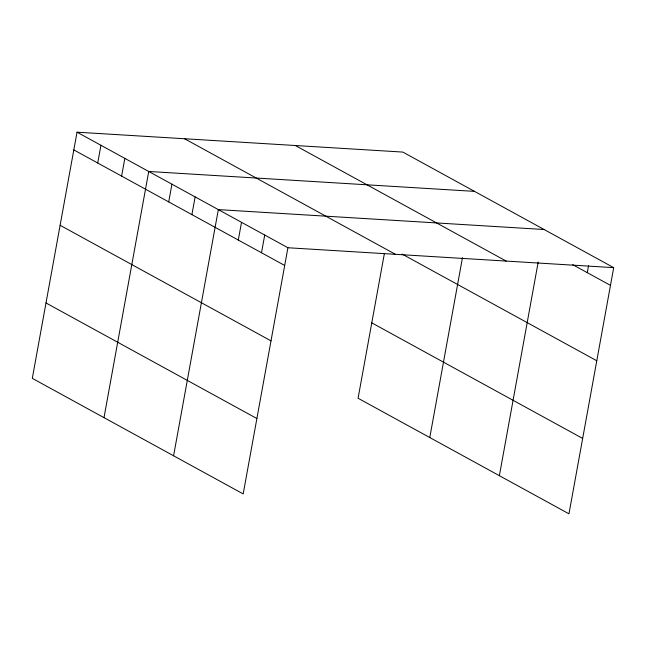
<?xml version="1.0" encoding="UTF-8"?>
<svg xmlns="http://www.w3.org/2000/svg" width="646" height="646" viewBox="0 0 646 646"><rect width="100%" height="100%" fill="white"/><g stroke="black" fill="none" stroke-linecap="round" stroke-linejoin="round"><path stroke-width="0.97" d="M77.035 132.18L32.3 378.354L243.187 493.924L287.922 247.749L77.035 132.18L402.813 152.076L613.7 267.646L568.965 513.82L358.078 398.251L384.289 254.04M97.716 163.002L100.938 145.277M121.618 176.1L124.84 158.375M103.998 417.647L148.733 171.473L474.519 191.369M168.711 201.907L171.933 184.183M191.91 214.625L195.132 196.901M173.588 455.785L218.332 209.611L544.11 229.508M238.301 240.046L241.523 222.321M261.501 252.764L264.723 235.039M429.784 437.544L462.463 257.706M499.374 475.682L538.183 262.115M587.279 272.66L588.538 265.772M287.922 247.749L613.7 267.646M572.679 264.658L610.478 285.37M295.311 145.511L506.189 261.081M402.111 254.08L596.775 360.759M184.546 138.745L395.425 254.314M73.814 149.904L284.7 265.474M371.781 322.863L582.66 438.432M60.118 225.292L270.997 340.862M46.003 302.966L256.882 418.535"/></g></svg>
